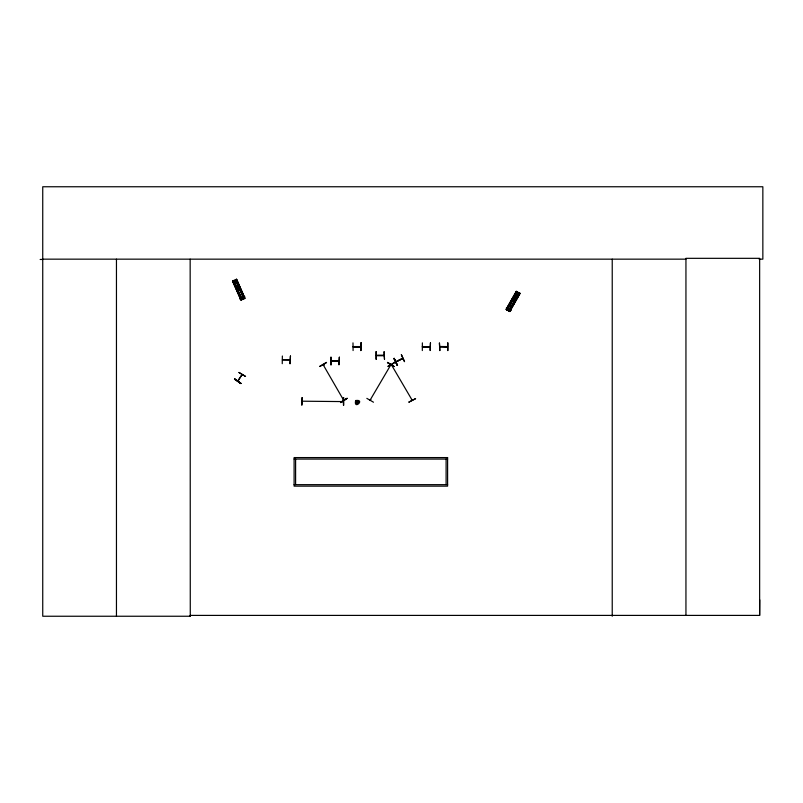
<?xml version="1.0" encoding="UTF-8"?>
<svg xmlns="http://www.w3.org/2000/svg" width="803" height="803" viewBox="0 0 803 803"><rect width="100%" height="100%" fill="white"/><g stroke="black" fill="none" stroke-linecap="round" stroke-linejoin="round"><path stroke-width="1.2" d="M759.096 259.158L762.85 259.158L762.85 186.758L42.74 186.758L42.74 616.242L190.271 616.242L190.17 615.399L759.648 615.399L759.758 599.871M370.735 399.693L370.042 400.135M370.063 400.195L390.86 364.783M237.748 380.933L242.044 374.599L238.069 381.044M357.044 403.648L358.63 402.544L357.526 400.968L355.94 402.072L357.044 403.648L357.245 402.524M357.325 402.092L357.526 400.968M390.8 364.903L390.228 365.285L390.529 364.692M343.323 399.663L343.564 400.235M392.015 365.245L391.693 364.692L391.744 365.475M391.814 365.485L391.422 364.813L412.16 400.195M331.258 360.898L338.926 360.898L331.278 361.199M353.089 346.575L353.862 346.575M376.406 355.297L377.34 355.649M422.378 346.575L423.301 346.926M506.563 309.687L516.71 291.549M506.683 309.757L516.931 291.67M506.763 309.797L517.002 291.71M506.974 309.918L517.172 291.81M507.727 308.944L517.363 291.911M507.797 308.974L517.443 291.961M507.466 310.179L508.48 310.751M508.47 309.296L508.349 310.269M518.959 292.804L508.741 310.902L519.049 292.844M509.022 311.062L519.22 292.944M509.172 311.142L518.808 294.119M509.232 311.183L519.491 293.095M509.383 311.263L519.692 293.215M509.825 311.514L520.123 293.456M366.841 398.368L373.485 402.213M387.578 362.444L394.062 366.58L387.598 362.414M370.103 400.135L370.444 399.533M370.675 399.663L370.293 400.336M323.167 364.753L323.81 365.174M343.945 400.195L343.584 399.533M391.362 364.783L391.693 365.365M238.973 372.532L245.577 376.456L239.033 372.441M242.305 298.244L243.068 298.826L242.596 299.017M302.38 401.199L343.152 401.59M343.202 401.54L342.459 401.51M353.169 346.575L360.768 346.575L360.075 346.535M353.089 346.846L360.607 346.926M383.312 355.297L383.985 355.588M429.354 346.535L430.047 346.575M440.626 346.846L439.934 346.575L447.532 346.926M447.452 346.846L439.934 346.846M356.412 403.357L357.144 402.474M357.425 402.142L358.158 401.259M402.684 358.519L402.233 358.8M402.704 358.56L395.979 361.892M326.379 362.374L319.775 366.278M319.915 366.529L326.54 362.645M387.969 366.248L394.614 362.404M388.13 366.529L394.755 362.645M340.733 402.574L347.137 398.328L340.713 402.544M340.542 402.253L347.147 398.338M415.552 398.659L408.737 402.203L415.573 398.689M394.153 358.369L397.274 365.385L394.173 358.359M402.624 358.208L395.929 361.621L396.823 361.561M396.14 361.862L402.855 358.489M236.564 279.243L232.519 281.05L240.92 300.061L244.955 298.264L236.564 279.243L244.865 298.304M233.643 282.867L237.146 281.311M234.205 284.152L237.718 282.606M235.058 286.079L238.571 284.533M235.811 287.795L239.324 286.249M236.664 289.722L240.167 288.177M240.318 298.003L243.831 296.458M239.977 298.816L244.654 296.759M240.037 298.967L244.724 296.899M242.175 298.234L242.747 298.023M242.546 299.057L243.098 298.816M356 402.775L357.084 402.383M357.486 402.233L358.57 401.841M282.515 359.674L290.034 359.714M376.567 355.257L383.924 355.257M422.539 346.535L430.047 346.846L422.378 346.846M383.924 355.639L376.426 355.599M342.61 401.169L343.202 401.219M440.014 346.494L447.532 346.575M323.398 364.612L323.8 365.245L323.509 364.733M302.189 397.535L301.818 405.214L302.139 397.535M343.714 397.535L343.724 405.214M40.15 259.459L42.74 259.449M42.74 259.158L685.943 259.158M361.189 342.871L360.768 350.55L361.159 342.871M422.378 342.871L422.318 350.55M447.954 342.871L447.923 350.55M447.432 346.545L446.759 346.846M360.768 346.846L353.25 346.886M422.458 346.916L430.057 346.926M353.089 350.55L352.989 342.871M439.853 350.55L439.432 342.871L439.803 350.55M375.985 351.594L376.015 359.262M378.113 355.528L382.519 355.528M282.355 356.01L282.244 363.679M330.826 357.194L330.866 364.863M339.358 357.194L338.946 364.863L339.318 357.194M384.507 359.262L384.105 351.594L384.476 359.262M290.034 360.065L282.355 359.975M331.378 361.25L338.936 361.25M294.109 459.075L447.602 459.075M294.109 484.661L447.602 484.661M323.519 365.405L323.207 364.813L343.674 400.265M355.94 402.072L357.074 402.273M357.496 402.343L358.63 402.544M520.133 293.466L516.269 291.298L506.051 309.396L509.905 311.554M515.486 293.276L518.828 295.173M514.793 294.5L518.136 296.397M513.759 296.337L517.092 298.234M512.826 297.973L516.168 299.86M511.792 299.8L515.135 301.697M507.335 307.679L510.678 309.577M506.482 307.9L510.939 310.42M506.402 308.041L510.859 310.56M508.269 309.316L508.781 309.637L508.299 309.396M387.437 362.685L394.082 366.529M234.637 378.996L241 383.272M234.476 379.227L240.84 383.513M356.241 401.43L357.114 402.162M357.455 402.444L358.329 403.186M412.18 400.155L411.497 399.593L411.889 400.265M394.082 358.409L397.565 365.245M393.821 358.539L397.304 365.375M236.323 279.354L244.674 298.385M236.594 280.568L244.483 298.465M236.504 280.608L244.403 298.505M236.373 280.669L244.253 298.575M244.032 298.676L235.64 279.655L243.992 298.686M235.349 279.785L243.229 297.692M243.46 298.927L242.386 299.399M233.733 280.518L241.643 298.405M241.894 299.629L233.502 280.618L241.823 299.66M233.282 280.719L241.583 299.77M232.79 280.93L241.211 299.931M232.599 281.02L240.99 300.031M356.823 401.028L357.215 402.102M357.355 402.514L357.757 403.588M343.393 397.535L343.443 405.214M759.648 615.399L759.648 258.325L685.943 258.325L685.943 615.399M612.227 259.158L612.227 616.242M447.642 342.871L447.642 350.55M446.107 459.075L446.107 484.661M376.306 351.594L376.306 359.262M360.878 342.871L360.818 350.55M331.147 357.194L331.147 364.863M295.604 459.075L295.604 484.661M190.16 259.158L190.271 616.242M116.455 259.158L116.455 616.242M513.157 299.619C514.231 302.861 515.667 297.301 513.157 299.619M237.196 287.675C237.879 291.027 239.956 285.667 237.196 287.675M516.5 291.429L506.261 309.516L516.53 291.439M519.842 293.296L509.604 311.383L519.872 293.316M234.697 378.906L240.82 383.533L234.697 378.906M355.649 400.536C353.45 410.423 365.706 399.101 355.649 400.536M401.39 354.685L404.541 361.691L401.359 354.695M430.478 342.871L430.157 350.55L430.438 342.871M290.455 356.01L290.034 363.679L290.455 356.01M447.602 457.58L294.109 457.58L294.109 486.146L447.602 486.146L447.602 457.58M241.452 299.83L233.051 280.819L241.372 299.86"/></g></svg>
